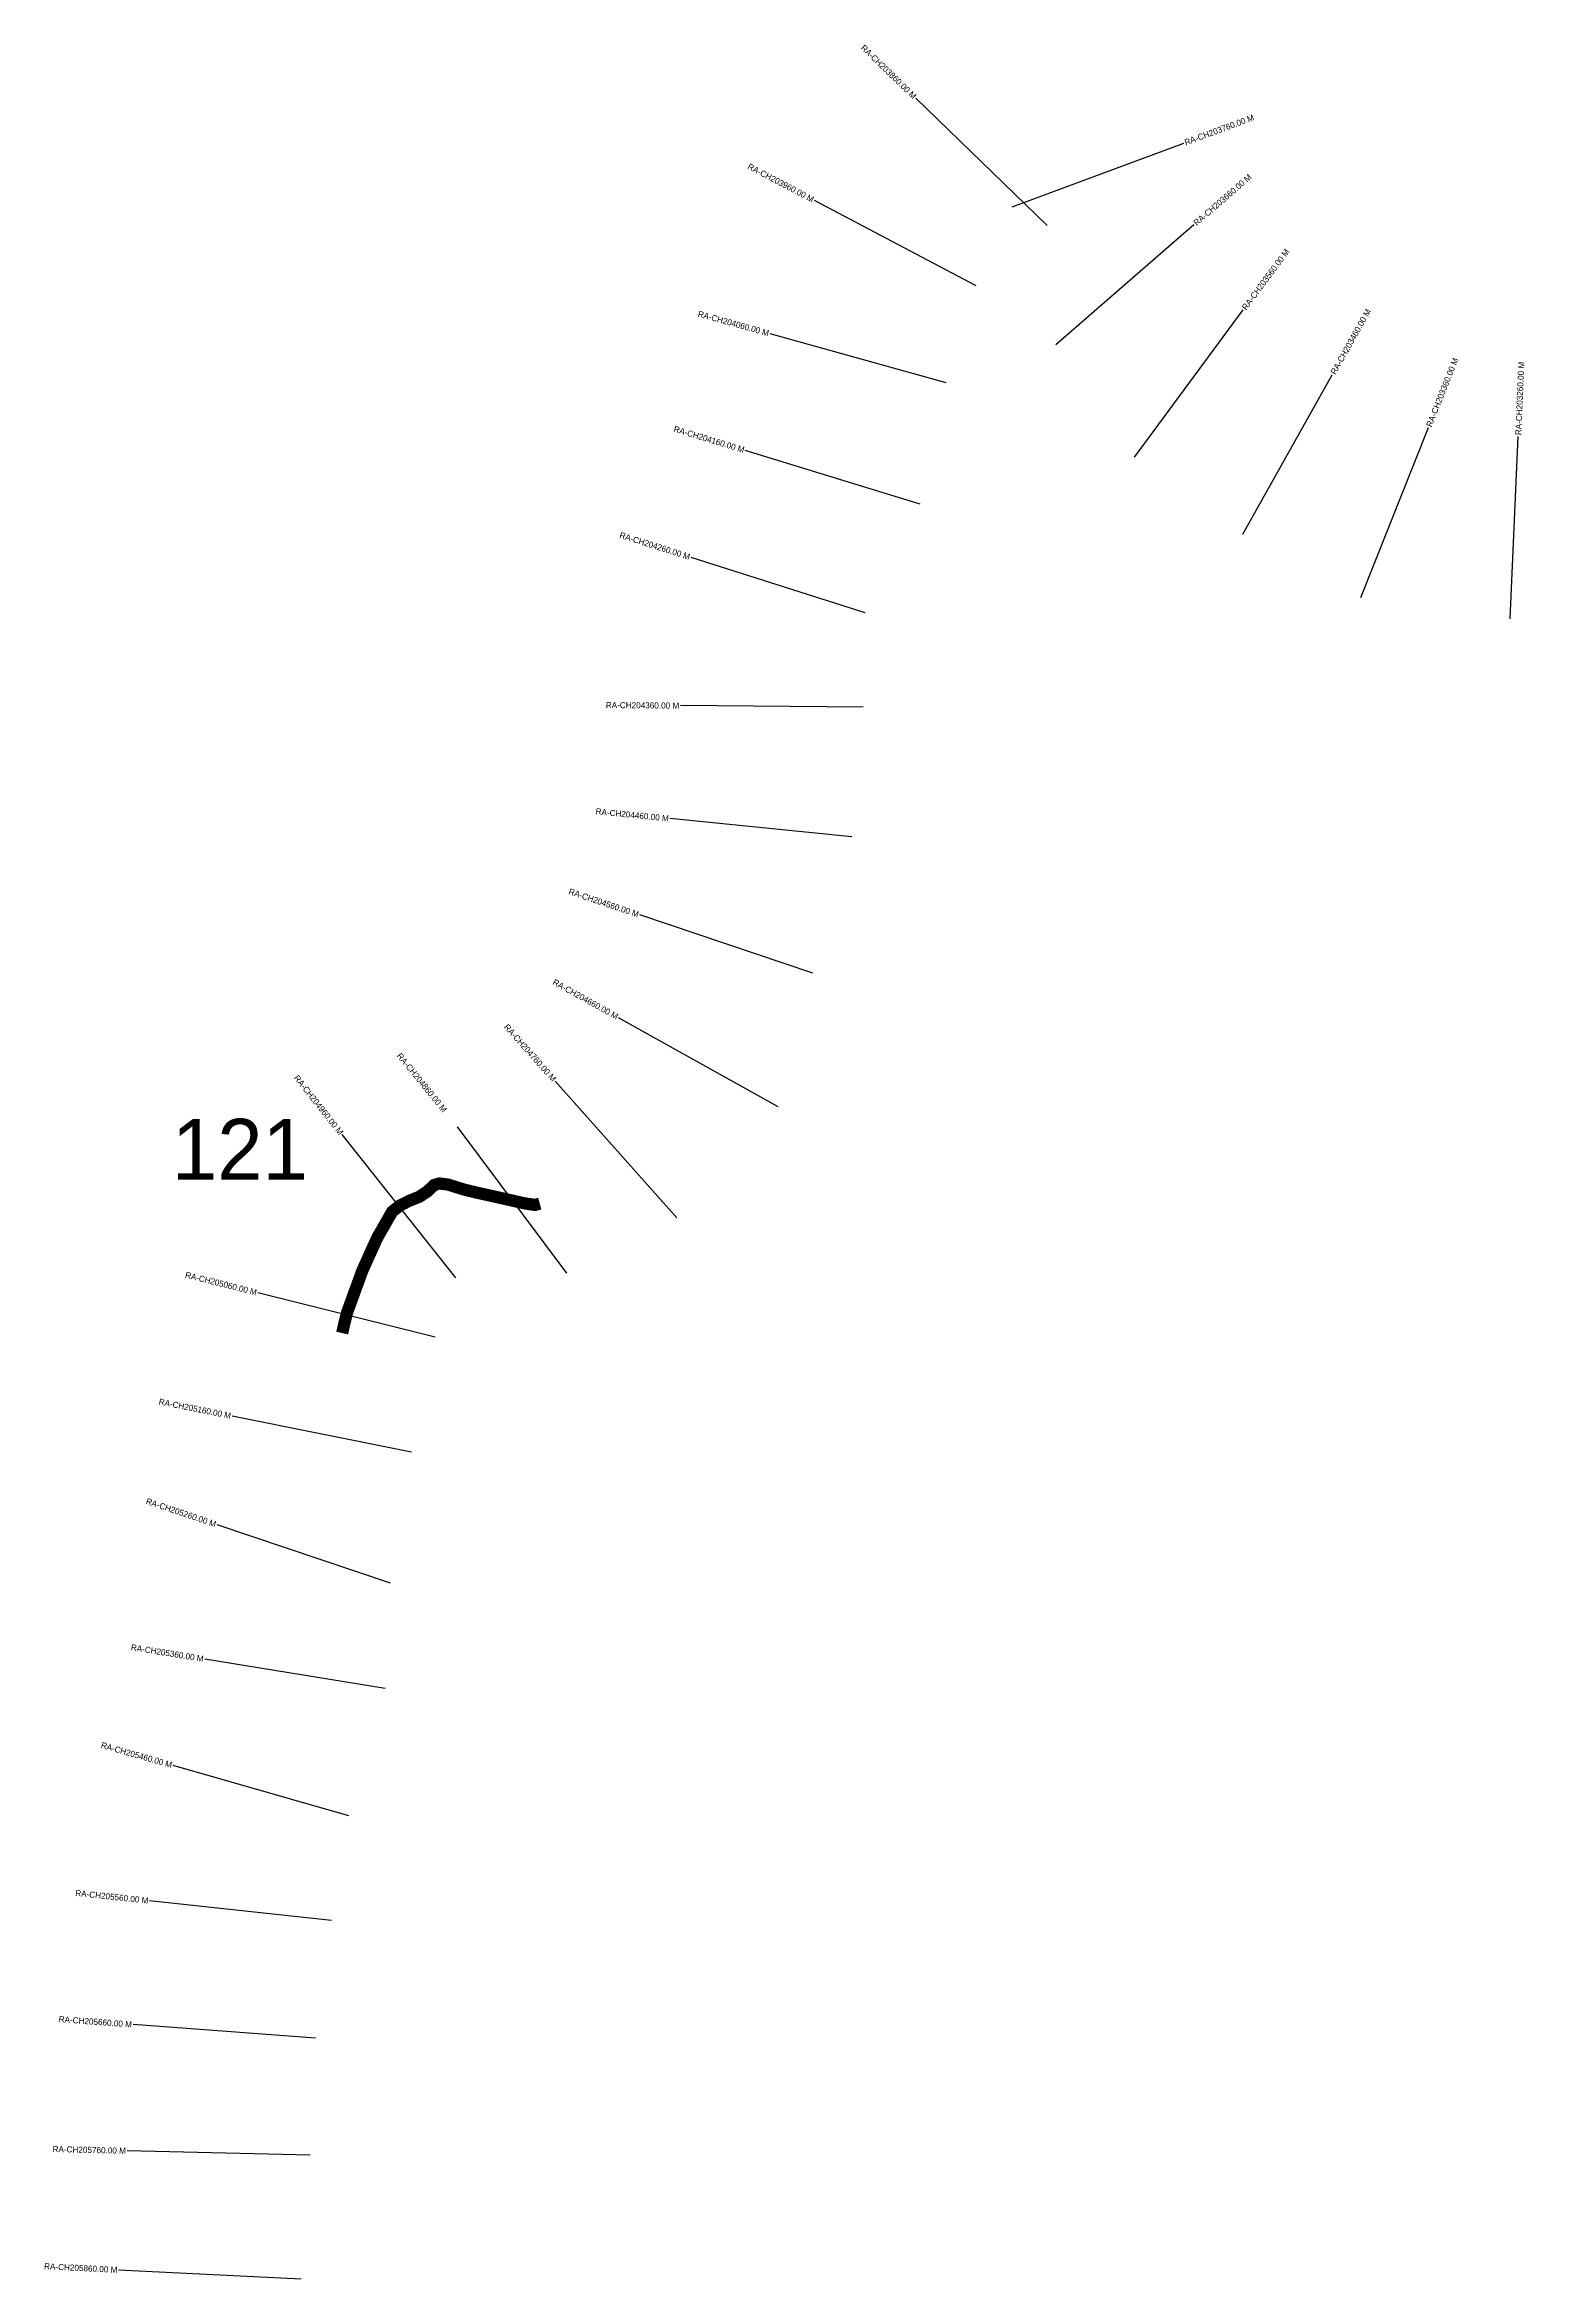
# Model space of a CAD drawing. Header units: metres. Extents: x 274638 to 279758, y 2076885 to 2080664.
# Drawn here: x 274721 to 275935, y 2078793 to 2080626 of the extents above; entities that cross this region are included whole.
import ezdxf
from ezdxf.enums import TextEntityAlignment as Align

# ---------------------------------------------------------------- set-up
doc = ezdxf.new("R2010")
doc.units = ezdxf.units.M
for name, color, linetype in [('ARTIFICIALLY PROTECTED', 4, 'Continuous'), ('CS', 134, 'Continuous'), ('CSMark', 210, 'Continuous')]:
    doc.layers.add(name, color=color, linetype=linetype)

msp = doc.modelspace()

# ---------------------------------------------------------------- linework, layer by layer
at = {"layer": 'ARTIFICIALLY PROTECTED', "const_width": 10, "flags": 128}
msp.add_lwpolyline([(275126.8, 2079675), (275122.9, 2079673.9), (275114.3, 2079675.2), (275093.1, 2079680), (275074.2, 2079684.2), (275064.3, 2079686.6), (275051.7, 2079690.6), (275044.5, 2079691.5), (275040.1, 2079690.2), (275034.6, 2079685), (275027.8, 2079680.5), (275019.5, 2079677.2), (275012.2, 2079673.5), (275005.7, 2079668.4), (274997.5, 2079654), (274993.5, 2079647.1), (274981.2, 2079619.9), (274968.8, 2079585.9), (274966.2, 2079575.5), (274964.7, 2079568.8)], dxfattribs=at)
at = {"layer": 'CS'}
for p, q in [((275543.1, 2080477.3), (275435.4, 2080581.7)), ((275514.4, 2080492.8), (275655.1, 2080544.9)), ((275484.8, 2080427.9), (275352.1, 2080497.8)), ((275550.1, 2080379.8), (275663.4, 2080478.1)), ((275614.7, 2080287.4), (275703.8, 2080408.1)), ((275460.2, 2080348.3), (275315.7, 2080388.6)), ((275703.6, 2080224.1), (275776.9, 2080354.9)), ((275800.5, 2080172.1), (275855.8, 2080311.6)), ((275923, 2080154.6), (275929.4, 2080304.4)), ((275438.8, 2080248.8), (275295.4, 2080292.8)), ((275393.8, 2080159.6), (275250.9, 2080205)), ((275392.2, 2080082.3), (275242.2, 2080083.5)), ((275382.9, 2079976), (275233.6, 2079990.8)), ((275350.9, 2079863.9), (275208.8, 2079911.8)), ((275322.5, 2079754.5), (275191.4, 2079827.5)), ((275239.2, 2079663.3), (275139.5, 2079775.4)), ((275149, 2079617.8), (275059.2, 2079738)), ((275057.8, 2079614), (274964.7, 2079731.6)), ((275040.9, 2079565.4), (274895.4, 2079601.8)), ((275021.5, 2079471.2), (274874.4, 2079500.7)), ((275004.2, 2079363.6), (274862.1, 2079411.6)), ((275000, 2079277.2), (274851.9, 2079301.3)), ((274970.1, 2079172.9), (274825.9, 2079214.1)), ((274955.8, 2079087), (274806.7, 2079103.1)), ((274942.7, 2078990.4), (274793.2, 2079001.5)), ((274938.3, 2078894.3), (274788.3, 2078898)), ((274931.1, 2078792.6), (274781.3, 2078800.2))]:
    msp.add_line(p, q, dxfattribs=at)

# ---------------------------------------------------------------- texts
at = {"insert": (274825, 2079744.5), "char_height": 50, "attachment_point": 1}
msp.add_mtext_dynamic_manual_height_columns('121', width=84.374, gutter_width=1, heights=[74.2], dxfattribs=at)
at = {"layer": 'CSMark'}
for s, rotation, p in [('RA-CH203860.00 M', 315.8951, (275434.7, 2080582.4)), ('RA-CH203960.00 M', 332.2092, (275351.2, 2080498.3)), ('RA-CH204060.00 M', 344.405, (275314.7, 2080388.9)), ('RA-CH204160.00 M', 342.9597, (275294.5, 2080293.1)), ('RA-CH204260.00 M', 342.3605, (275249.9, 2080205.4)), ('RA-CH204360.00 M', 359.5309, (275241.2, 2080083.5)), ('RA-CH204460.00 M', 354.3211, (275232.6, 2079990.9)), ('RA-CH204560.00 M', 341.3873, (275207.8, 2079912.1)), ('RA-CH204660.00 M', 330.8604, (275190.6, 2079828)), ('RA-CH204760.00 M', 311.6405, (275138.9, 2079776.2)), ('RA-CH204960.00 M', 308.3855, (274964.1, 2079732.3)), ('RA-CH205060.00 M', 345.9378, (274894.5, 2079602.1)), ('RA-CH205160.00 M', 348.6432, (274873.4, 2079500.9)), ('RA-CH205260.00 M', 341.3102, (274861.1, 2079411.9)), ('RA-CH205360.00 M', 350.7384, (274850.9, 2079301.5)), ('RA-CH205460.00 M', 344.0383, (274825, 2079214.4)), ('RA-CH205560.00 M', 353.8643, (274805.7, 2079103.2)), ('RA-CH205660.00 M', 355.7378, (274792.2, 2079001.6)), ('RA-CH205760.00 M', 358.5761, (274787.3, 2078898)), ('RA-CH205860.00 M', 357.0713, (274780.3, 2078800.3))]:
    msp.add_text(s, height=5, rotation=rotation, dxfattribs=at).set_placement(p, align=Align.MIDDLE_RIGHT)
for s, rotation, p in [('RA-CH203760.00 M', 20.36, (275656, 2080545.3)), ('RA-CH203660.00 M', 40.909, (275664.2, 2080478.7)), ('RA-CH203560.00 M', 53.5433, (275704.4, 2080408.9)), ('RA-CH203460.00 M', 60.7456, (275777.4, 2080355.8)), ('RA-CH203360.00 M', 68.386, (275856.1, 2080312.5)), ('RA-CH203260.00 M', 87.5324, (275929.5, 2080305.4)), ('RA-CH204860.00 M', 309.1843, (275011.1, 2079797.6))]:
    msp.add_text(s, height=5, rotation=rotation, dxfattribs=at).set_placement(p, align=Align.MIDDLE_LEFT)

doc.saveas('drawing.dxf')
